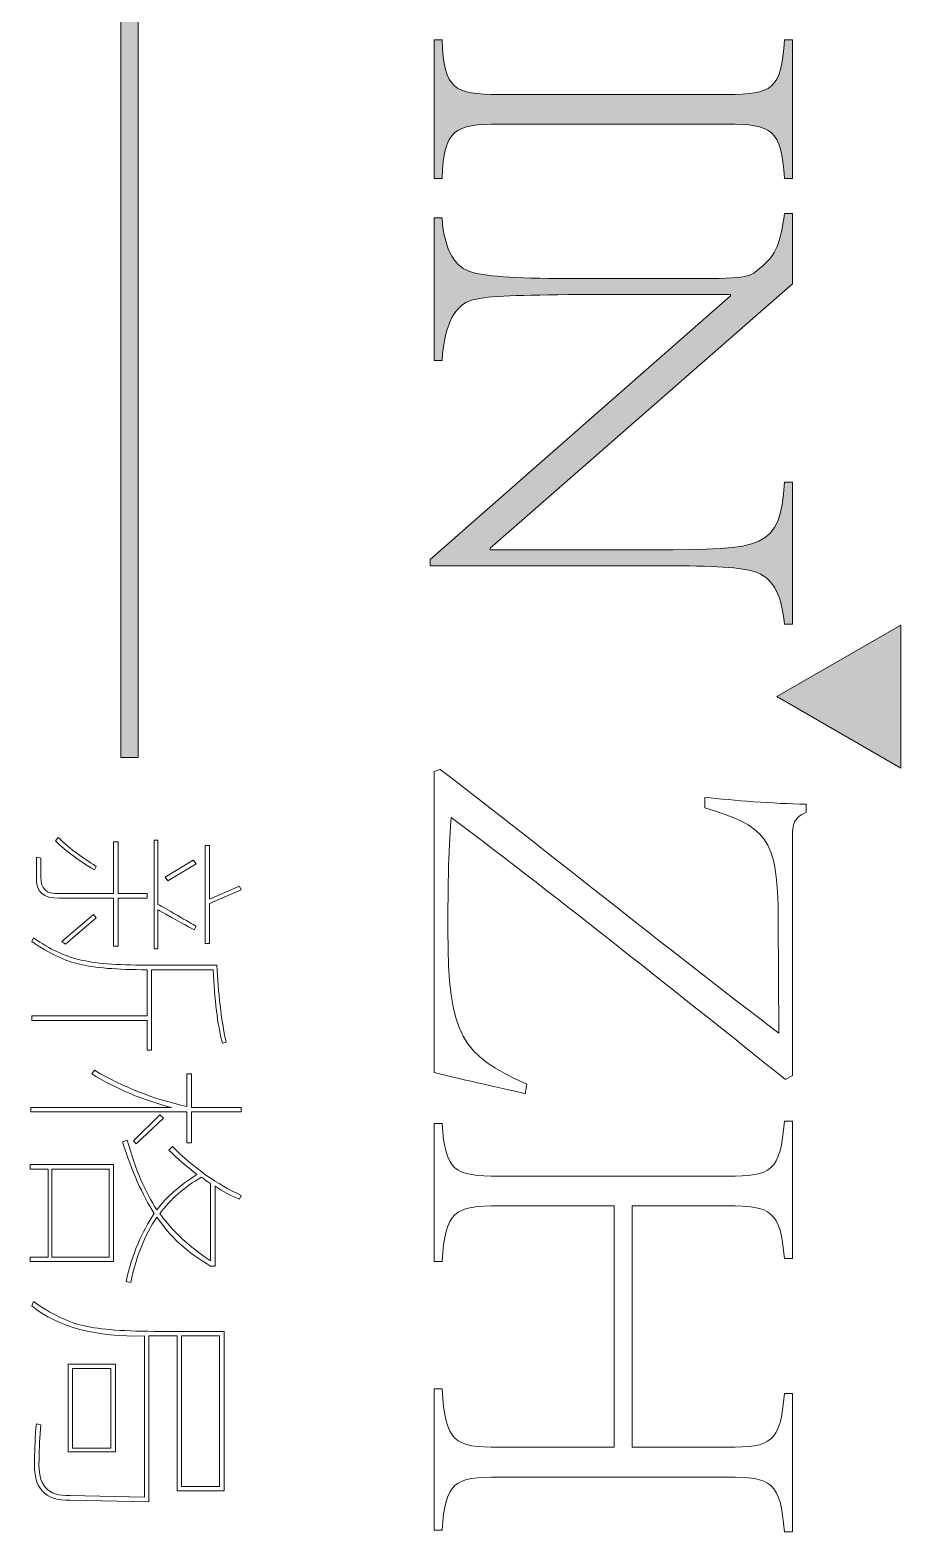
# Model space of a CAD drawing. Header units: inches. Extents: x -3733042 to -3643265, y 623859 to 997713.
# Drawn here: x -3679443 to -3678636, y 705854 to 707248 of the extents above; entities that cross this region are included whole.
import ezdxf

# ---------------------------------------------------------------- set-up
doc = ezdxf.new("R2010")
doc.units = ezdxf.units.IN
doc.header["$LTSCALE"] = 1000
doc.header["$MEASUREMENT"] = 0
doc.layers.get('0').update_dxf_attribs({"lineweight": 18})

msp = doc.modelspace()

# ---------------------------------------------------------------- hatches: boundary and pattern name
for points in [[(-3679342.9, 707761.4), (-3679342.9, 706572.8), (-3679358.9, 706572.8), (-3679358.9, 707761.4)], [(-3678635.5, 706563), (-3678750.6, 706629.4), (-3678635.5, 706695.8)]]:
    msp.add_hatch(color=256).paths.add_polyline_path(points, flags=0)
h = msp.add_hatch(color=256)
edge = h.paths.add_edge_path(flags=0)
edge.add_spline(control_points=[(-3679068.5, 707073.6), (-3679068.5, 707073.6), (-3679061.1, 707073.6), (-3679061.1, 707073.6)], knot_values=[0, 0, 0, 0, 7.441406, 7.441406, 7.441406, 7.441406], weights=[1, 1, 1, 1], degree=3, periodic=0)
edge.add_spline(control_points=[(-3679061.1, 707073.6), (-3679058.9, 707042.3), (-3679048.3, 707027.4), (-3679033.5, 707023.2)], knot_values=[0, 0, 0, 0, 61.348864, 61.348864, 61.348864, 61.348864], weights=[1, 1, 1, 1], degree=3, periodic=0)
edge.add_spline(control_points=[(-3679033.5, 707023.2), (-3679017.5, 707018.9), (-3678988.3, 707017.3), (-3678934.7, 707017.3)], knot_values=[0, 0, 0, 0, 99.116821, 99.116821, 99.116821, 99.116821], weights=[1, 1, 1, 1], degree=3, periodic=0)
edge.add_spline(control_points=[(-3678934.7, 707017.3), (-3678934.7, 707017.3), (-3678819.5, 707017.3), (-3678819.5, 707017.3)], knot_values=[0, 0, 0, 0, 115.212606, 115.212606, 115.212606, 115.212606], weights=[1, 1, 1, 1], degree=3, periodic=0)
edge.add_spline(control_points=[(-3678819.5, 707017.3), (-3678772.2, 707017.3), (-3678774.9, 707020), (-3678763.2, 707029.5)], knot_values=[0, 0, 0, 0, 59.527943, 59.527943, 59.527943, 59.527943], weights=[1, 1, 1, 1], degree=3, periodic=0)
edge.add_spline(control_points=[(-3678763.2, 707029.5), (-3678752.6, 707038.6), (-3678746.8, 707049.7), (-3678743.6, 707077.8)], knot_values=[0, 0, 0, 0, 53.556612, 53.556612, 53.556612, 53.556612], weights=[1, 1, 1, 1], degree=3, periodic=0)
edge.add_spline(control_points=[(-3678743.6, 707077.8), (-3678743.6, 707077.8), (-3678736.2, 707077.8), (-3678736.2, 707077.8)], knot_values=[0, 0, 0, 0, 7.441406, 7.441406, 7.441406, 7.441406], weights=[1, 1, 1, 1], degree=3, periodic=0)
edge.add_spline(control_points=[(-3678736.2, 707077.8), (-3678736.2, 707077.8), (-3678736.2, 707012.5), (-3678736.2, 707012.5)], knot_values=[0, 0, 0, 0, 65.293172, 65.293172, 65.293172, 65.293172], weights=[1, 1, 1, 1], degree=3, periodic=0)
edge.add_spline(control_points=[(-3678736.2, 707012.5), (-3678736.2, 707012.5), (-3679016.5, 706767.3), (-3679016.5, 706767.3)], knot_values=[0, 0, 0, 0, 372.463837, 372.463837, 372.463837, 372.463837], weights=[1, 1, 1, 1], degree=3, periodic=0)
edge.add_spline(control_points=[(-3679016.5, 706767.3), (-3679016.5, 706767.3), (-3679016.5, 706765.7), (-3679016.5, 706765.7)], knot_values=[0, 0, 0, 0, 1.601969, 1.601969, 1.601969, 1.601969], weights=[1, 1, 1, 1], degree=3, periodic=0)
edge.add_spline(control_points=[(-3679016.5, 706765.7), (-3679016.5, 706765.7), (-3678865.2, 706765.7), (-3678865.2, 706765.7)], knot_values=[0, 0, 0, 0, 151.308594, 151.308594, 151.308594, 151.308594], weights=[1, 1, 1, 1], degree=3, periodic=0)
edge.add_spline(control_points=[(-3678865.2, 706765.7), (-3678761.7, 706765.7), (-3678747.8, 706766.2), (-3678743.6, 706828.3)], knot_values=[0, 0, 0, 0, 161.678425, 161.678425, 161.678425, 161.678425], weights=[1, 1, 1, 1], degree=3, periodic=0)
edge.add_spline(control_points=[(-3678743.6, 706828.3), (-3678743.6, 706828.3), (-3678736.2, 706828.3), (-3678736.2, 706828.3)], knot_values=[0, 0, 0, 0, 7.441406, 7.441406, 7.441406, 7.441406], weights=[1, 1, 1, 1], degree=3, periodic=0)
edge.add_spline(control_points=[(-3678736.2, 706828.3), (-3678736.2, 706828.3), (-3678736.2, 706696.7), (-3678736.2, 706696.7)], knot_values=[0, 0, 0, 0, 131.645711, 131.645711, 131.645711, 131.645711], weights=[1, 1, 1, 1], degree=3, periodic=0)
edge.add_spline(control_points=[(-3678736.2, 706696.7), (-3678736.2, 706696.7), (-3678743.6, 706696.7), (-3678743.6, 706696.7)], knot_values=[0, 0, 0, 0, 7.441406, 7.441406, 7.441406, 7.441406], weights=[1, 1, 1, 1], degree=3, periodic=0)
edge.add_spline(control_points=[(-3678743.6, 706696.7), (-3678746.3, 706727.4), (-3678756.3, 706740.7), (-3678771.7, 706745.5)], knot_values=[0, 0, 0, 0, 60.154633, 60.154633, 60.154633, 60.154633], weights=[1, 1, 1, 1], degree=3, periodic=0)
edge.add_spline(control_points=[(-3678771.7, 706745.5), (-3678788.2, 706750.3), (-3678815.2, 706750.8), (-3678865.2, 706750.8)], knot_values=[0, 0, 0, 0, 93.804687, 93.804687, 93.804687, 93.804687], weights=[1, 1, 1, 1], degree=3, periodic=0)
edge.add_spline(control_points=[(-3678865.2, 706750.8), (-3678865.2, 706750.8), (-3679072.2, 706750.8), (-3679072.2, 706750.8)], knot_values=[0, 0, 0, 0, 207.067464, 207.067464, 207.067464, 207.067464], weights=[1, 1, 1, 1], degree=3, periodic=0)
edge.add_spline(control_points=[(-3679072.2, 706750.8), (-3679072.2, 706750.8), (-3679072.2, 706756.7), (-3679072.2, 706756.7)], knot_values=[0, 0, 0, 0, 5.839437, 5.839437, 5.839437, 5.839437], weights=[1, 1, 1, 1], degree=3, periodic=0)
edge.add_spline(control_points=[(-3679072.2, 706756.7), (-3679072.2, 706756.7), (-3678793.5, 707001.4), (-3678793.5, 707001.4)], knot_values=[0, 0, 0, 0, 370.937923, 370.937923, 370.937923, 370.937923], weights=[1, 1, 1, 1], degree=3, periodic=0)
edge.add_spline(control_points=[(-3678793.5, 707001.4), (-3678793.5, 707001.4), (-3678793.5, 707002.5), (-3678793.5, 707002.5)], knot_values=[0, 0, 0, 0, 1.059367, 1.059367, 1.059367, 1.059367], weights=[1, 1, 1, 1], degree=3, periodic=0)
edge.add_spline(control_points=[(-3678793.5, 707002.5), (-3678793.5, 707002.5), (-3678934.7, 707002.5), (-3678934.7, 707002.5)], knot_values=[0, 0, 0, 0, 141.231689, 141.231689, 141.231689, 141.231689], weights=[1, 1, 1, 1], degree=3, periodic=0)
edge.add_spline(control_points=[(-3678934.7, 707002.5), (-3678988.3, 707001.9), (-3679017.5, 707001.4), (-3679032.4, 706997.7)], knot_values=[0, 0, 0, 0, 97.919192, 97.919192, 97.919192, 97.919192], weights=[1, 1, 1, 1], degree=3, periodic=0)
edge.add_spline(control_points=[(-3679032.4, 706997.7), (-3679048.9, 706992.9), (-3679058.4, 706977), (-3679061.1, 706941.4)], knot_values=[0, 0, 0, 0, 67.378468, 67.378468, 67.378468, 67.378468], weights=[1, 1, 1, 1], degree=3, periodic=0)
edge.add_spline(control_points=[(-3679061.1, 706941.4), (-3679061.1, 706941.4), (-3679068.5, 706941.4), (-3679068.5, 706941.4)], knot_values=[0, 0, 0, 0, 7.441406, 7.441406, 7.441406, 7.441406], weights=[1, 1, 1, 1], degree=3, periodic=0)
edge.add_spline(control_points=[(-3679068.5, 706941.4), (-3679068.5, 706941.4), (-3679068.5, 707073.6), (-3679068.5, 707073.6)], knot_values=[0, 0, 0, 0, 132.188314, 132.188314, 132.188314, 132.188314], weights=[1, 1, 1, 1], degree=3, periodic=0)
edge = h.paths.add_edge_path(flags=0)
edge.add_spline(control_points=[(-3679068.5, 707238.7), (-3679068.5, 707238.7), (-3679061.1, 707238.7), (-3679061.1, 707238.7)], knot_values=[0, 0, 0, 0, 7.441406, 7.441406, 7.441406, 7.441406], weights=[1, 1, 1, 1], degree=3, periodic=0)
edge.add_spline(control_points=[(-3679061.1, 707238.7), (-3679058.9, 707192.5), (-3679049.9, 707188.2), (-3679008, 707188.2)], knot_values=[0, 0, 0, 0, 88.239798, 88.239798, 88.239798, 88.239798], weights=[1, 1, 1, 1], degree=3, periodic=0)
edge.add_spline(control_points=[(-3679008, 707188.2), (-3679008, 707188.2), (-3678796.7, 707188.2), (-3678796.7, 707188.2)], knot_values=[0, 0, 0, 0, 211.279093, 211.279093, 211.279093, 211.279093], weights=[1, 1, 1, 1], degree=3, periodic=0)
edge.add_spline(control_points=[(-3678796.7, 707188.2), (-3678755.3, 707188.2), (-3678746.3, 707192.5), (-3678743.6, 707238.7)], knot_values=[0, 0, 0, 0, 87.923984, 87.923984, 87.923984, 87.923984], weights=[1, 1, 1, 1], degree=3, periodic=0)
edge.add_spline(control_points=[(-3678743.6, 707238.7), (-3678743.6, 707238.7), (-3678736.2, 707238.7), (-3678736.2, 707238.7)], knot_values=[0, 0, 0, 0, 7.441406, 7.441406, 7.441406, 7.441406], weights=[1, 1, 1, 1], degree=3, periodic=0)
edge.add_spline(control_points=[(-3678736.2, 707238.7), (-3678736.2, 707238.7), (-3678736.2, 707110.2), (-3678736.2, 707110.2)], knot_values=[0, 0, 0, 0, 128.467611, 128.467611, 128.467611, 128.467611], weights=[1, 1, 1, 1], degree=3, periodic=0)
edge.add_spline(control_points=[(-3678736.2, 707110.2), (-3678736.2, 707110.2), (-3678743.6, 707110.2), (-3678743.6, 707110.2)], knot_values=[0, 0, 0, 0, 7.441406, 7.441406, 7.441406, 7.441406], weights=[1, 1, 1, 1], degree=3, periodic=0)
edge.add_spline(control_points=[(-3678743.6, 707110.2), (-3678746.3, 707155.9), (-3678755.3, 707160.6), (-3678796.7, 707160.6)], knot_values=[0, 0, 0, 0, 87.776928, 87.776928, 87.776928, 87.776928], weights=[1, 1, 1, 1], degree=3, periodic=0)
edge.add_spline(control_points=[(-3678796.7, 707160.6), (-3678796.7, 707160.6), (-3679008, 707160.6), (-3679008, 707160.6)], knot_values=[0, 0, 0, 0, 211.279093, 211.279093, 211.279093, 211.279093], weights=[1, 1, 1, 1], degree=3, periodic=0)
edge.add_spline(control_points=[(-3679008, 707160.6), (-3679049.9, 707160.6), (-3679058.9, 707155.9), (-3679061.1, 707110.2)], knot_values=[0, 0, 0, 0, 88.092225, 88.092225, 88.092225, 88.092225], weights=[1, 1, 1, 1], degree=3, periodic=0)
edge.add_spline(control_points=[(-3679061.1, 707110.2), (-3679061.1, 707110.2), (-3679068.5, 707110.2), (-3679068.5, 707110.2)], knot_values=[0, 0, 0, 0, 7.441406, 7.441406, 7.441406, 7.441406], weights=[1, 1, 1, 1], degree=3, periodic=0)
edge.add_spline(control_points=[(-3679068.5, 707110.2), (-3679068.5, 707110.2), (-3679068.5, 707238.7), (-3679068.5, 707238.7)], knot_values=[0, 0, 0, 0, 128.467611, 128.467611, 128.467611, 128.467611], weights=[1, 1, 1, 1], degree=3, periodic=0)
edge = h.paths.add_edge_path(flags=0)
edge.add_spline(control_points=[(-3678743.6, 707588.5), (-3678743.6, 707588.5), (-3678736.2, 707588.5), (-3678736.2, 707588.5)], knot_values=[0, 0, 0, 0, 7.441406, 7.441406, 7.441406, 7.441406], weights=[1, 1, 1, 1], degree=3, periodic=0)
edge.add_spline(control_points=[(-3678736.2, 707588.5), (-3678736.2, 707588.5), (-3678736.2, 707470.6), (-3678736.2, 707470.6)], knot_values=[0, 0, 0, 0, 117.873942, 117.873942, 117.873942, 117.873942], weights=[1, 1, 1, 1], degree=3, periodic=0)
edge.add_spline(control_points=[(-3678736.2, 707470.6), (-3678736.2, 707470.6), (-3678743.6, 707470.6), (-3678743.6, 707470.6)], knot_values=[0, 0, 0, 0, 7.441406, 7.441406, 7.441406, 7.441406], weights=[1, 1, 1, 1], degree=3, periodic=0)
edge.add_spline(control_points=[(-3678743.6, 707470.6), (-3678746.3, 707497.2), (-3678748.9, 707507.2), (-3678756.3, 707507.2), (-3678760.1, 707507.2), (-3678765.3, 707504.6), (-3678772.2, 707499.8)], knot_values=[0, 0, 0, 0, 29.533034, 29.533034, 29.533034, 59.066067, 59.066067, 59.066067, 59.066067], weights=[1, 1, 1, 1, 1, 1, 1], degree=3, periodic=0)
edge.add_spline(control_points=[(-3678772.2, 707499.8), (-3678802.5, 707481.2), (-3678836, 707456.3), (-3678871.5, 707430.3)], knot_values=[0, 0, 0, 0, 121.232205, 121.232205, 121.232205, 121.232205], weights=[1, 1, 1, 1], degree=3, periodic=0)
edge.add_spline(control_points=[(-3678871.5, 707430.3), (-3678827.5, 707398.9), (-3678777.1, 707363.9), (-3678761.1, 707363.9), (-3678751, 707363.9), (-3678746.8, 707374.5), (-3678743.6, 707400.5)], knot_values=[0, 0, 0, 0, 86.780348, 86.780348, 86.780348, 173.560696, 173.560696, 173.560696, 173.560696], weights=[1, 1, 1, 1, 1, 1, 1], degree=3, periodic=0)
edge.add_spline(control_points=[(-3678743.6, 707400.5), (-3678743.6, 707400.5), (-3678736.2, 707400.5), (-3678736.2, 707400.5)], knot_values=[0, 0, 0, 0, 7.441406, 7.441406, 7.441406, 7.441406], weights=[1, 1, 1, 1], degree=3, periodic=0)
edge.add_spline(control_points=[(-3678736.2, 707400.5), (-3678736.2, 707400.5), (-3678736.2, 707279.5), (-3678736.2, 707279.5)], knot_values=[0, 0, 0, 0, 121.026204, 121.026204, 121.026204, 121.026204], weights=[1, 1, 1, 1], degree=3, periodic=0)
edge.add_spline(control_points=[(-3678736.2, 707279.5), (-3678736.2, 707279.5), (-3678743.6, 707279.5), (-3678743.6, 707279.5)], knot_values=[0, 0, 0, 0, 7.441406, 7.441406, 7.441406, 7.441406], weights=[1, 1, 1, 1], degree=3, periodic=0)
edge.add_spline(control_points=[(-3678743.6, 707279.5), (-3678748.4, 707320.4), (-3678759, 707328.8), (-3678788.7, 707353.3)], knot_values=[0, 0, 0, 0, 89.969743, 89.969743, 89.969743, 89.969743], weights=[1, 1, 1, 1], degree=3, periodic=0)
edge.add_spline(control_points=[(-3678788.7, 707353.3), (-3678798.3, 707360.7), (-3678821.1, 707378.2), (-3678883.2, 707423.4)], knot_values=[0, 0, 0, 0, 117.621334, 117.621334, 117.621334, 117.621334], weights=[1, 1, 1, 1], degree=3, periodic=0)
edge.add_spline(control_points=[(-3678883.2, 707423.4), (-3678929.4, 707391), (-3678977.7, 707356.5), (-3679009, 707333.6)], knot_values=[0, 0, 0, 0, 154.55378, 154.55378, 154.55378, 154.55378], weights=[1, 1, 1, 1], degree=3, periodic=0)
edge.add_spline(control_points=[(-3679009, 707333.6), (-3679043, 707309.8), (-3679057.9, 707294.9), (-3679061.6, 707257.2)], knot_values=[0, 0, 0, 0, 96.776453, 96.776453, 96.776453, 96.776453], weights=[1, 1, 1, 1], degree=3, periodic=0)
edge.add_spline(control_points=[(-3679061.6, 707257.2), (-3679061.6, 707257.2), (-3679068.5, 707257.2), (-3679068.5, 707257.2)], knot_values=[0, 0, 0, 0, 6.924642, 6.924642, 6.924642, 6.924642], weights=[1, 1, 1, 1], degree=3, periodic=0)
edge.add_spline(control_points=[(-3679068.5, 707257.2), (-3679068.5, 707257.2), (-3679068.5, 707379.8), (-3679068.5, 707379.8)], knot_values=[0, 0, 0, 0, 122.628174, 122.628174, 122.628174, 122.628174], weights=[1, 1, 1, 1], degree=3, periodic=0)
edge.add_spline(control_points=[(-3679068.5, 707379.8), (-3679068.5, 707379.8), (-3679061.6, 707379.8), (-3679061.6, 707379.8)], knot_values=[0, 0, 0, 0, 6.924642, 6.924642, 6.924642, 6.924642], weights=[1, 1, 1, 1], degree=3, periodic=0)
edge.add_spline(control_points=[(-3679061.6, 707379.8), (-3679058.9, 707358.6), (-3679055.2, 707346.9), (-3679045.7, 707346.9), (-3679041.9, 707346.9), (-3679038.2, 707348.5), (-3679032.9, 707351.1)], knot_values=[0, 0, 0, 0, 26.534513, 26.534513, 26.534513, 53.069027, 53.069027, 53.069027, 53.069027], weights=[1, 1, 1, 1, 1, 1, 1], degree=3, periodic=0)
edge.add_spline(control_points=[(-3679032.9, 707351.1), (-3679009.6, 707366), (-3678952.8, 707406.4), (-3678911.4, 707437.2)], knot_values=[0, 0, 0, 0, 148.941001, 148.941001, 148.941001, 148.941001], weights=[1, 1, 1, 1], degree=3, periodic=0)
edge.add_spline(control_points=[(-3678911.4, 707437.2), (-3678959.7, 707469.5), (-3678997.9, 707491.8), (-3679030.3, 707511)], knot_values=[0, 0, 0, 0, 139.967761, 139.967761, 139.967761, 139.967761], weights=[1, 1, 1, 1], degree=3, periodic=0)
edge.add_spline(control_points=[(-3679030.3, 707511), (-3679036.6, 707514.1), (-3679041.4, 707516.3), (-3679045.2, 707516.3), (-3679054.7, 707516.3), (-3679058.9, 707506.2), (-3679061.1, 707481.2)], knot_values=[0, 0, 0, 0, 28.89822, 28.89822, 28.89822, 57.796439, 57.796439, 57.796439, 57.796439], weights=[1, 1, 1, 1, 1, 1, 1], degree=3, periodic=0)
edge.add_spline(control_points=[(-3679061.1, 707481.2), (-3679061.1, 707481.2), (-3679068.5, 707481.2), (-3679068.5, 707481.2)], knot_values=[0, 0, 0, 0, 7.441406, 7.441406, 7.441406, 7.441406], weights=[1, 1, 1, 1], degree=3, periodic=0)
edge.add_spline(control_points=[(-3679068.5, 707481.2), (-3679068.5, 707481.2), (-3679068.5, 707599.1), (-3679068.5, 707599.1)], knot_values=[0, 0, 0, 0, 117.873942, 117.873942, 117.873942, 117.873942], weights=[1, 1, 1, 1], degree=3, periodic=0)
edge.add_spline(control_points=[(-3679068.5, 707599.1), (-3679068.5, 707599.1), (-3679061.1, 707599.1), (-3679061.1, 707599.1)], knot_values=[0, 0, 0, 0, 7.441406, 7.441406, 7.441406, 7.441406], weights=[1, 1, 1, 1], degree=3, periodic=0)
edge.add_spline(control_points=[(-3679061.1, 707599.1), (-3679057.3, 707567.7), (-3679046.7, 707553.9), (-3679029.2, 707538)], knot_values=[0, 0, 0, 0, 70.794263, 70.794263, 70.794263, 70.794263], weights=[1, 1, 1, 1], degree=3, periodic=0)
edge.add_spline(control_points=[(-3679029.2, 707538), (-3679024.9, 707532.7), (-3678993.1, 707509.4), (-3678899.1, 707445.1)], knot_values=[0, 0, 0, 0, 159.934181, 159.934181, 159.934181, 159.934181], weights=[1, 1, 1, 1], degree=3, periodic=0)
edge.add_spline(control_points=[(-3678899.1, 707445.1), (-3678854.5, 707475.4), (-3678811.5, 707504.6), (-3678795.6, 707517.3)], knot_values=[0, 0, 0, 0, 126.234775, 126.234775, 126.234775, 126.234775], weights=[1, 1, 1, 1], degree=3, periodic=0)
edge.add_spline(control_points=[(-3678795.6, 707517.3), (-3678757.4, 707543.9), (-3678748.4, 707547.6), (-3678743.6, 707588.5)], knot_values=[0, 0, 0, 0, 92.849059, 92.849059, 92.849059, 92.849059], weights=[1, 1, 1, 1], degree=3, periodic=0)

# ---------------------------------------------------------------- linework, layer by layer
at = {"lineweight": 0}
for p, q in [((-3679358.9, 706572.8), (-3679358.9, 707761.4)), ((-3679342.9, 707761.4), (-3679342.9, 706572.8)), ((-3679342.9, 706572.8), (-3679358.9, 706572.8))]:
    msp.add_line(p, q, dxfattribs=at)
for p, q in [((-3679068.5, 707238.7), (-3679068.5, 707110.2)), ((-3678736.2, 707238.7), (-3678736.2, 707110.2)), ((-3679068.5, 707073.6), (-3679068.5, 706941.4)), ((-3678736.2, 707077.8), (-3678736.2, 707012.5)), ((-3678793.5, 707002.5), (-3678793.5, 707001.4)), ((-3678736.2, 706828.3), (-3678736.2, 706696.7)), ((-3679016.5, 706767.3), (-3679016.5, 706765.7)), ((-3679072.2, 706756.7), (-3679072.2, 706750.8)), ((-3678750.6, 706629.4), (-3678635.5, 706695.8)), ((-3678635.5, 706695.8), (-3678635.5, 706563)), ((-3678635.5, 706563), (-3678750.6, 706629.4)), ((-3679068.5, 706559.8), (-3679068.5, 706280.5)), ((-3678817.4, 706535.9), (-3678817.4, 706526.3)), ((-3678723.4, 706529.5), (-3678723.4, 706522.1)), ((-3678736.2, 706494), (-3678736.2, 706277.9)), ((-3679068.5, 706233.3), (-3679068.5, 706105.4)), ((-3678736.2, 706235.5), (-3678736.2, 706108)), ((-3678901.3, 706156.9), (-3678901.3, 705932.9)), ((-3678884.8, 706156.9), (-3678884.8, 705932.9)), ((-3679068.5, 705987), (-3679068.5, 705855.9)), ((-3678736.2, 705982.8), (-3678736.2, 705854.3))]:
    msp.add_line(p, q)
at = {"lineweight": 9}
for p, q in [((-3679365.8, 706494.6), (-3679365.8, 706446.7)), ((-3679361.5, 706494.6), (-3679361.5, 706446.7)), ((-3679327.9, 706496.3), (-3679327.9, 706395.4)), ((-3679324.5, 706496.3), (-3679324.5, 706436.6)), ((-3679280.8, 706400.4), (-3679280.8, 706491.2)), ((-3679280.8, 706491.2), (-3679276.6, 706491.2)), ((-3679276.6, 706491.2), (-3679276.6, 706441.6)), ((-3679437.2, 706480.3), (-3679437.2, 706461.8)), ((-3679433, 706479.5), (-3679433, 706461.8)), ((-3679317.8, 706461.8), (-3679291.7, 706477.8)), ((-3679289.2, 706474.4), (-3679315.3, 706458.5)), ((-3679291.7, 706477.8), (-3679289.2, 706474.4)), ((-3679315.3, 706458.5), (-3679317.8, 706461.8)), ((-3679365.8, 706442.5), (-3679365.8, 706397.9)), ((-3679361.5, 706442.5), (-3679361.5, 706397.9)), ((-3679334.6, 706446.7), (-3679334.6, 706442.5)), ((-3679276.6, 706441.6), (-3679248.8, 706453.4)), ((-3679247.2, 706450), (-3679276.6, 706437.4)), ((-3679248.8, 706453.4), (-3679247.2, 706450)), ((-3679413.7, 706402.1), (-3679384.3, 706427.3)), ((-3679384.3, 706427.3), (-3679381.7, 706424)), ((-3679324.5, 706431.5), (-3679324.5, 706395.4)), ((-3679276.6, 706437.4), (-3679276.6, 706400.4)), ((-3679381.7, 706424), (-3679410.3, 706399.6)), ((-3679410.3, 706399.6), (-3679413.7, 706402.1)), ((-3679276.6, 706400.4), (-3679280.8, 706400.4)), ((-3679334.6, 706376), (-3679334.6, 706333.1)), ((-3679330.4, 706376), (-3679330.4, 706301.2)), ((-3679441.5, 706333.1), (-3679441.5, 706328.9)), ((-3679334.6, 706328.9), (-3679334.6, 706301.2)), ((-3679297.6, 706279.3), (-3679297.6, 706249)), ((-3679293.4, 706279.3), (-3679293.4, 706248.2)), ((-3679442.3, 706248.2), (-3679442.3, 706244)), ((-3679247.2, 706248.2), (-3679247.2, 706244)), ((-3679347.3, 706217.1), (-3679322.8, 706241.4)), ((-3679319.5, 706238.1), (-3679344.7, 706214.5)), ((-3679322.8, 706241.4), (-3679319.5, 706238.1)), ((-3679297.6, 706244), (-3679297.6, 706215.4)), ((-3679293.4, 706244), (-3679293.4, 706215.4)), ((-3679344.7, 706214.5), (-3679347.3, 706217.1)), ((-3679443.1, 706191), (-3679443.1, 706195.2)), ((-3679443.1, 706195.2), (-3679365.8, 706195.2)), ((-3679426.3, 706191), (-3679443.1, 706191)), ((-3679426.3, 706109.4), (-3679426.3, 706191)), ((-3679369.9, 706191), (-3679422.9, 706191)), ((-3679422.9, 706191), (-3679422.9, 706109.4)), ((-3679369.9, 706109.4), (-3679369.9, 706191)), ((-3679365.8, 706195.2), (-3679365.8, 706105.2)), ((-3679275.7, 706177.5), (-3679275.7, 706106)), ((-3679271.5, 706175), (-3679271.5, 706101)), ((-3679443.1, 706105.2), (-3679443.1, 706109.4)), ((-3679443.1, 706109.4), (-3679426.3, 706109.4)), ((-3679422.9, 706109.4), (-3679369.9, 706109.4)), ((-3679365.8, 706105.2), (-3679443.1, 706105.2)), ((-3679263.1, 706040.4), (-3679263.1, 705892.4)), ((-3679337.1, 706036.2), (-3679337.1, 705886.5)), ((-3679332.9, 706036.2), (-3679332.9, 705882.3)), ((-3679306.8, 706036.2), (-3679306.8, 705892.4)), ((-3679267.3, 706036.2), (-3679302.7, 706036.2)), ((-3679302.7, 706036.2), (-3679302.7, 705896.6)), ((-3679267.3, 705896.6), (-3679267.3, 706036.2)), ((-3679407.8, 705928.5), (-3679407.8, 706010.1)), ((-3679407.8, 706010.1), (-3679364, 706010.1)), ((-3679364, 706010.1), (-3679364, 705928.5)), ((-3679368.3, 706005.9), (-3679403.6, 706005.9)), ((-3679403.6, 706005.9), (-3679403.6, 705931.9)), ((-3679368.3, 705931.9), (-3679368.3, 706005.9)), ((-3679364, 705928.5), (-3679407.8, 705928.5)), ((-3679403.6, 705931.9), (-3679368.3, 705931.9)), ((-3679302.7, 705896.6), (-3679267.3, 705896.6))]:
    msp.add_line(p, q, dxfattribs=at)
for points in [[(-3679068.5, 707238.7), (-3679068.5, 707238.7), (-3679061.1, 707238.7), (-3679061.1, 707238.7)], [(-3679061.1, 707238.7), (-3679058.9, 707192.5), (-3679049.9, 707188.2), (-3679008, 707188.2)], [(-3678796.7, 707188.2), (-3678755.3, 707188.2), (-3678746.3, 707192.5), (-3678743.6, 707238.7)], [(-3678743.6, 707238.7), (-3678743.6, 707238.7), (-3678736.2, 707238.7), (-3678736.2, 707238.7)], [(-3679008, 707188.2), (-3679008, 707188.2), (-3678796.7, 707188.2), (-3678796.7, 707188.2)], [(-3679008, 707160.6), (-3679049.9, 707160.6), (-3679058.9, 707155.9), (-3679061.1, 707110.2)], [(-3678796.7, 707160.6), (-3678796.7, 707160.6), (-3679008, 707160.6), (-3679008, 707160.6)], [(-3678743.6, 707110.2), (-3678746.3, 707155.9), (-3678755.3, 707160.6), (-3678796.7, 707160.6)], [(-3679061.1, 707110.2), (-3679061.1, 707110.2), (-3679068.5, 707110.2), (-3679068.5, 707110.2)], [(-3678736.2, 707110.2), (-3678736.2, 707110.2), (-3678743.6, 707110.2), (-3678743.6, 707110.2)], [(-3679068.5, 707073.6), (-3679068.5, 707073.6), (-3679061.1, 707073.6), (-3679061.1, 707073.6)], [(-3679061.1, 707073.6), (-3679058.9, 707042.3), (-3679048.3, 707027.4), (-3679033.5, 707023.2)], [(-3678763.2, 707029.5), (-3678752.6, 707038.6), (-3678746.8, 707049.7), (-3678743.6, 707077.8)], [(-3678743.6, 707077.8), (-3678743.6, 707077.8), (-3678736.2, 707077.8), (-3678736.2, 707077.8)], [(-3678819.5, 707017.3), (-3678772.2, 707017.3), (-3678774.9, 707020), (-3678763.2, 707029.5)], [(-3679033.5, 707023.2), (-3679017.5, 707018.9), (-3678988.3, 707017.3), (-3678934.7, 707017.3)], [(-3678736.2, 707012.5), (-3678736.2, 707012.5), (-3679016.5, 706767.3), (-3679016.5, 706767.3)], [(-3678934.7, 707017.3), (-3678934.7, 707017.3), (-3678819.5, 707017.3), (-3678819.5, 707017.3)], [(-3679072.2, 706756.7), (-3679072.2, 706756.7), (-3678793.5, 707001.4), (-3678793.5, 707001.4)], [(-3678934.7, 707002.5), (-3678988.3, 707001.9), (-3679017.5, 707001.4), (-3679032.4, 706997.7)], [(-3678793.5, 707002.5), (-3678793.5, 707002.5), (-3678934.7, 707002.5), (-3678934.7, 707002.5)], [(-3679032.4, 706997.7), (-3679048.9, 706992.9), (-3679058.4, 706977), (-3679061.1, 706941.4)], [(-3679061.1, 706941.4), (-3679061.1, 706941.4), (-3679068.5, 706941.4), (-3679068.5, 706941.4)], [(-3678865.2, 706765.7), (-3678761.7, 706765.7), (-3678747.8, 706766.2), (-3678743.6, 706828.3)], [(-3678743.6, 706828.3), (-3678743.6, 706828.3), (-3678736.2, 706828.3), (-3678736.2, 706828.3)], [(-3679016.5, 706765.7), (-3679016.5, 706765.7), (-3678865.2, 706765.7), (-3678865.2, 706765.7)], [(-3678865.2, 706750.8), (-3678865.2, 706750.8), (-3679072.2, 706750.8), (-3679072.2, 706750.8)], [(-3678771.7, 706745.5), (-3678788.2, 706750.3), (-3678815.2, 706750.8), (-3678865.2, 706750.8)], [(-3678743.6, 706696.7), (-3678746.3, 706727.4), (-3678756.3, 706740.7), (-3678771.7, 706745.5)], [(-3678736.2, 706696.7), (-3678736.2, 706696.7), (-3678743.6, 706696.7), (-3678743.6, 706696.7)], [(-3679068.5, 706559.8), (-3679068.5, 706559.8), (-3679062.7, 706561.9), (-3679062.7, 706561.9)], [(-3679062.7, 706561.9), (-3678958.6, 706481.7), (-3678856.1, 706398.9), (-3678748.9, 706317.2)], [(-3678817.4, 706535.9), (-3678790.3, 706533.2), (-3678754.7, 706530.1), (-3678723.4, 706529.5)], [(-3678749.4, 706421.7), (-3678748.9, 706501.4), (-3678762.2, 706508.8), (-3678817.4, 706526.3)], [(-3678742.5, 706274.2), (-3678844.4, 706355.4), (-3678946.9, 706437.7), (-3679052.6, 706517.3)], [(-3678734.6, 706512), (-3678736.2, 706507.8), (-3678736.2, 706501.9), (-3678736.2, 706494)], [(-3678723.4, 706522.1), (-3678729.3, 706519.4), (-3678732.5, 706516.8), (-3678734.6, 706512)], [(-3678748.9, 706317.2), (-3678748.9, 706317.2), (-3678749.4, 706421.7), (-3678749.4, 706421.7)], [(-3678984.1, 706260.9), (-3678997.9, 706264.6), (-3679043, 706274.2), (-3679068.5, 706280.5)], [(-3678736.2, 706277.9), (-3678736.2, 706277.9), (-3678742.5, 706274.2), (-3678742.5, 706274.2)], [(-3678982.5, 706269.9), (-3678982.5, 706269.9), (-3678984.1, 706260.9), (-3678984.1, 706260.9)], [(-3679068.5, 706233.3), (-3679068.5, 706233.3), (-3679061.1, 706233.3), (-3679061.1, 706233.3)], [(-3679061.1, 706233.3), (-3679057.9, 706188.7), (-3679049.9, 706184.5), (-3679008, 706184.5)], [(-3678796.7, 706184.5), (-3678755.3, 706184.5), (-3678747.3, 706188.7), (-3678743.6, 706235.5)], [(-3678743.6, 706235.5), (-3678743.6, 706235.5), (-3678736.2, 706235.5), (-3678736.2, 706235.5)], [(-3679008, 706184.5), (-3679008, 706184.5), (-3678796.7, 706184.5), (-3678796.7, 706184.5)], [(-3679008, 706156.9), (-3679049.9, 706156.9), (-3679057.9, 706152.1), (-3679061.1, 706105.4)], [(-3678901.3, 706156.9), (-3678901.3, 706156.9), (-3679008, 706156.9), (-3679008, 706156.9)], [(-3678796.7, 706156.9), (-3678796.7, 706156.9), (-3678884.8, 706156.9), (-3678884.8, 706156.9)], [(-3678743.6, 706108), (-3678747.3, 706152.1), (-3678755.3, 706156.9), (-3678796.7, 706156.9)], [(-3678736.2, 706108), (-3678736.2, 706108), (-3678743.6, 706108), (-3678743.6, 706108)], [(-3679061.1, 706105.4), (-3679061.1, 706105.4), (-3679068.5, 706105.4), (-3679068.5, 706105.4)], [(-3679068.5, 705987), (-3679068.5, 705987), (-3679061.1, 705987), (-3679061.1, 705987)], [(-3679061.1, 705987), (-3679057.9, 705937.1), (-3679049.9, 705932.9), (-3679008, 705932.9)], [(-3678796.7, 705932.9), (-3678755.3, 705932.9), (-3678747.3, 705937.1), (-3678743.6, 705982.8)], [(-3678743.6, 705982.8), (-3678743.6, 705982.8), (-3678736.2, 705982.8), (-3678736.2, 705982.8)], [(-3679008, 705932.9), (-3679008, 705932.9), (-3678901.3, 705932.9), (-3678901.3, 705932.9)], [(-3678884.8, 705932.9), (-3678884.8, 705932.9), (-3678796.7, 705932.9), (-3678796.7, 705932.9)], [(-3679008, 705905.2), (-3679049.9, 705905.2), (-3679057.9, 705901), (-3679061.1, 705855.9)], [(-3678796.7, 705905.2), (-3678796.7, 705905.2), (-3679008, 705905.2), (-3679008, 705905.2)], [(-3678743.6, 705854.3), (-3678747.3, 705901), (-3678755.3, 705905.2), (-3678796.7, 705905.2)], [(-3679061.1, 705855.9), (-3679061.1, 705855.9), (-3679068.5, 705855.9), (-3679068.5, 705855.9)], [(-3678736.2, 705854.3), (-3678736.2, 705854.3), (-3678743.6, 705854.3), (-3678743.6, 705854.3)]]:
    msp.add_open_spline(points, degree=3)
msp.add_open_spline([(-3679052.6, 706517.3), (-3679054.7, 706498.2), (-3679055.7, 706450.4), (-3679055.7, 706412.7), (-3679055.7, 706314.5), (-3679042.5, 706296.5), (-3678982.5, 706269.9)], degree=3, knots=[0, 0, 0, 0, 138.981154, 138.981154, 138.981154, 277.962308, 277.962308, 277.962308, 277.962308])
for points in [[(-3679419.6, 706495.5), (-3679419.6, 706495.5), (-3679417, 706498.8), (-3679417, 706498.8)], [(-3679417, 706498.8), (-3679408.1, 706489.9), (-3679396.3, 706480.9), (-3679381.7, 706471.9)], [(-3679383.4, 706468.6), (-3679397.4, 706477), (-3679409.5, 706485.9), (-3679419.6, 706495.5)], [(-3679365.8, 706494.6), (-3679365.8, 706494.6), (-3679361.5, 706494.6), (-3679361.5, 706494.6)], [(-3679327.9, 706496.3), (-3679327.9, 706496.3), (-3679324.5, 706496.3), (-3679324.5, 706496.3)], [(-3679437.2, 706480.3), (-3679437.2, 706480.3), (-3679433, 706479.5), (-3679433, 706479.5)], [(-3679381.7, 706471.9), (-3679381.7, 706471.9), (-3679383.4, 706468.6), (-3679383.4, 706468.6)], [(-3679416.2, 706442.5), (-3679430.8, 706441.9), (-3679437.8, 706448.4), (-3679437.2, 706461.8)], [(-3679433, 706461.8), (-3679433.6, 706451.2), (-3679428, 706446.1), (-3679416.2, 706446.7)], [(-3679416.2, 706446.7), (-3679416.2, 706446.7), (-3679365.8, 706446.7), (-3679365.8, 706446.7)], [(-3679365.8, 706442.5), (-3679365.8, 706442.5), (-3679416.2, 706442.5), (-3679416.2, 706442.5)], [(-3679361.5, 706446.7), (-3679361.5, 706446.7), (-3679334.6, 706446.7), (-3679334.6, 706446.7)], [(-3679334.6, 706442.5), (-3679334.6, 706442.5), (-3679361.5, 706442.5), (-3679361.5, 706442.5)], [(-3679324.5, 706436.6), (-3679321.2, 706434.9), (-3679315.3, 706431.5), (-3679306.8, 706426.5)], [(-3679322.8, 706430.7), (-3679323.4, 706431.3), (-3679324, 706431.5), (-3679324.5, 706431.5)], [(-3679290.9, 706413), (-3679296.5, 706415.9), (-3679307.1, 706421.7), (-3679322.8, 706430.7)], [(-3679306.8, 706426.5), (-3679297.9, 706421.5), (-3679292, 706418.1), (-3679289.2, 706416.4)], [(-3679289.2, 706416.4), (-3679289.2, 706416.4), (-3679290.9, 706413), (-3679290.9, 706413)], [(-3679441.5, 706402.1), (-3679441.5, 706402.1), (-3679439.8, 706405.5), (-3679439.8, 706405.5)], [(-3679396.9, 706381.1), (-3679410.3, 706383.9), (-3679425.2, 706390.9), (-3679441.5, 706402.1)], [(-3679439.8, 706405.5), (-3679424.6, 706394.8), (-3679410.3, 706388.1), (-3679396.9, 706385.3)], [(-3679396.9, 706385.3), (-3679384, 706381.9), (-3679363.2, 706380.2), (-3679334.6, 706380.2)], [(-3679361.5, 706397.9), (-3679361.5, 706397.9), (-3679365.8, 706397.9), (-3679365.8, 706397.9)], [(-3679324.5, 706395.4), (-3679324.5, 706395.4), (-3679327.9, 706395.4), (-3679327.9, 706395.4)], [(-3679334.6, 706376), (-3679362.7, 706376), (-3679383.4, 706377.7), (-3679396.9, 706381.1)], [(-3679334.6, 706380.2), (-3679334.6, 706380.2), (-3679269.8, 706380.2), (-3679269.8, 706380.2)], [(-3679273.2, 706376), (-3679273.2, 706376), (-3679330.4, 706376), (-3679330.4, 706376)], [(-3679264.8, 706307.9), (-3679269.3, 706325.3), (-3679272.1, 706348), (-3679273.2, 706376)], [(-3679269.8, 706380.2), (-3679268.7, 706354.4), (-3679265.9, 706330.6), (-3679261.4, 706308.7)], [(-3679441.5, 706333.1), (-3679441.5, 706333.1), (-3679334.6, 706333.1), (-3679334.6, 706333.1)], [(-3679334.6, 706328.9), (-3679334.6, 706328.9), (-3679441.5, 706328.9), (-3679441.5, 706328.9)], [(-3679261.4, 706308.7), (-3679261.4, 706308.7), (-3679264.8, 706307.9), (-3679264.8, 706307.9)], [(-3679330.4, 706301.2), (-3679330.4, 706301.2), (-3679334.6, 706301.2), (-3679334.6, 706301.2)], [(-3679385.9, 706279.3), (-3679385.9, 706279.3), (-3679383.4, 706282.7), (-3679383.4, 706282.7)], [(-3679311.9, 706248.2), (-3679338.3, 706254.9), (-3679362.9, 706265.3), (-3679385.9, 706279.3)], [(-3679383.4, 706282.7), (-3679356.5, 706267), (-3679327.9, 706255.7), (-3679297.6, 706249)], [(-3679297.6, 706279.3), (-3679297.6, 706279.3), (-3679293.4, 706279.3), (-3679293.4, 706279.3)], [(-3679442.3, 706248.2), (-3679442.3, 706248.2), (-3679311.9, 706248.2), (-3679311.9, 706248.2)], [(-3679293.4, 706248.2), (-3679293.4, 706248.2), (-3679247.2, 706248.2), (-3679247.2, 706248.2)], [(-3679297.6, 706244), (-3679297.6, 706244), (-3679442.3, 706244), (-3679442.3, 706244)], [(-3679247.2, 706244), (-3679247.2, 706244), (-3679293.4, 706244), (-3679293.4, 706244)], [(-3679357.3, 706216.2), (-3679357.3, 706216.2), (-3679353.1, 706217.9), (-3679353.1, 706217.9)], [(-3679353.1, 706217.9), (-3679345.3, 706190.4), (-3679336, 706168.8), (-3679325.4, 706153.1)], [(-3679327.9, 706149.7), (-3679339.1, 706167.1), (-3679348.9, 706189.3), (-3679357.3, 706216.2)], [(-3679314.4, 706208.6), (-3679314.4, 706208.6), (-3679311.1, 706212), (-3679311.1, 706212)], [(-3679288.3, 706185.9), (-3679297.9, 706193.2), (-3679306.6, 706200.8), (-3679314.4, 706208.6)], [(-3679311.1, 706212), (-3679290.9, 706191.8), (-3679269.6, 706176.7), (-3679247.2, 706166.6)], [(-3679293.4, 706215.4), (-3679293.4, 706215.4), (-3679297.6, 706215.4), (-3679297.6, 706215.4)], [(-3679325.4, 706153.1), (-3679317, 706164.9), (-3679304.6, 706175.8), (-3679288.3, 706185.9)], [(-3679284.2, 706183.4), (-3679299.9, 706174.4), (-3679312.7, 706163.2), (-3679322.8, 706149.7)], [(-3679279.9, 706180), (-3679281.6, 706181.7), (-3679283, 706182.8), (-3679284.2, 706183.4)], [(-3679275.7, 706177.5), (-3679276.3, 706178.1), (-3679277.7, 706178.9), (-3679279.9, 706180)], [(-3679248.8, 706163.2), (-3679256.7, 706166), (-3679264.3, 706170), (-3679271.5, 706175)], [(-3679247.2, 706166.6), (-3679247.2, 706166.6), (-3679248.8, 706163.2), (-3679248.8, 706163.2)], [(-3679354, 706086.7), (-3679348.4, 706111.9), (-3679339.7, 706132.9), (-3679327.9, 706149.7)], [(-3679322.8, 706149.7), (-3679311.1, 706133.5), (-3679295.4, 706118.9), (-3679275.7, 706106)], [(-3679325.4, 706146.4), (-3679336.6, 706130.1), (-3679344.7, 706110), (-3679349.8, 706085.8)], [(-3679275.7, 706101), (-3679297, 706113.3), (-3679313.6, 706128.5), (-3679325.4, 706146.4)], [(-3679271.5, 706101), (-3679271.5, 706101), (-3679275.7, 706101), (-3679275.7, 706101)], [(-3679349.8, 706085.8), (-3679349.8, 706085.8), (-3679354, 706086.7), (-3679354, 706086.7)], [(-3679441.5, 706064), (-3679441.5, 706064), (-3679439.8, 706068.1), (-3679439.8, 706068.1)], [(-3679439.8, 706068.1), (-3679423.5, 706056.4), (-3679407.8, 706048.8), (-3679392.6, 706045.5)], [(-3679337.1, 706036.2), (-3679382, 706035.1), (-3679416.8, 706044.3), (-3679441.5, 706064)], [(-3679392.6, 706045.5), (-3679378.6, 706042.1), (-3679355.1, 706040.4), (-3679322, 706040.4)], [(-3679322, 706040.4), (-3679322, 706040.4), (-3679263.1, 706040.4), (-3679263.1, 706040.4)], [(-3679322, 706036.2), (-3679322, 706036.2), (-3679332.9, 706036.2), (-3679332.9, 706036.2)], [(-3679306.8, 706036.2), (-3679306.8, 706036.2), (-3679322, 706036.2), (-3679322, 706036.2)], [(-3679438.9, 705921), (-3679438.9, 705932.2), (-3679438.4, 705943.4), (-3679437.2, 705954.6)], [(-3679437.2, 705954.6), (-3679437.2, 705954.6), (-3679433, 705953.8), (-3679433, 705953.8)], [(-3679433, 705953.8), (-3679434.1, 705943.1), (-3679434.7, 705932.2), (-3679434.7, 705921)], [(-3679406.1, 705883.9), (-3679429.7, 705882.8), (-3679440.6, 705895.2), (-3679438.9, 705921)], [(-3679434.7, 705921), (-3679436.4, 705898), (-3679426.8, 705887), (-3679406.1, 705888.2)], [(-3679406.1, 705888.2), (-3679406.1, 705888.2), (-3679337.1, 705886.5), (-3679337.1, 705886.5)], [(-3679332.9, 705882.3), (-3679332.9, 705882.3), (-3679406.1, 705883.9), (-3679406.1, 705883.9)], [(-3679263.1, 705892.4), (-3679263.1, 705892.4), (-3679306.8, 705892.4), (-3679306.8, 705892.4)]]:
    msp.add_open_spline(points, degree=3, dxfattribs=at)

doc.saveas('drawing.dxf')
